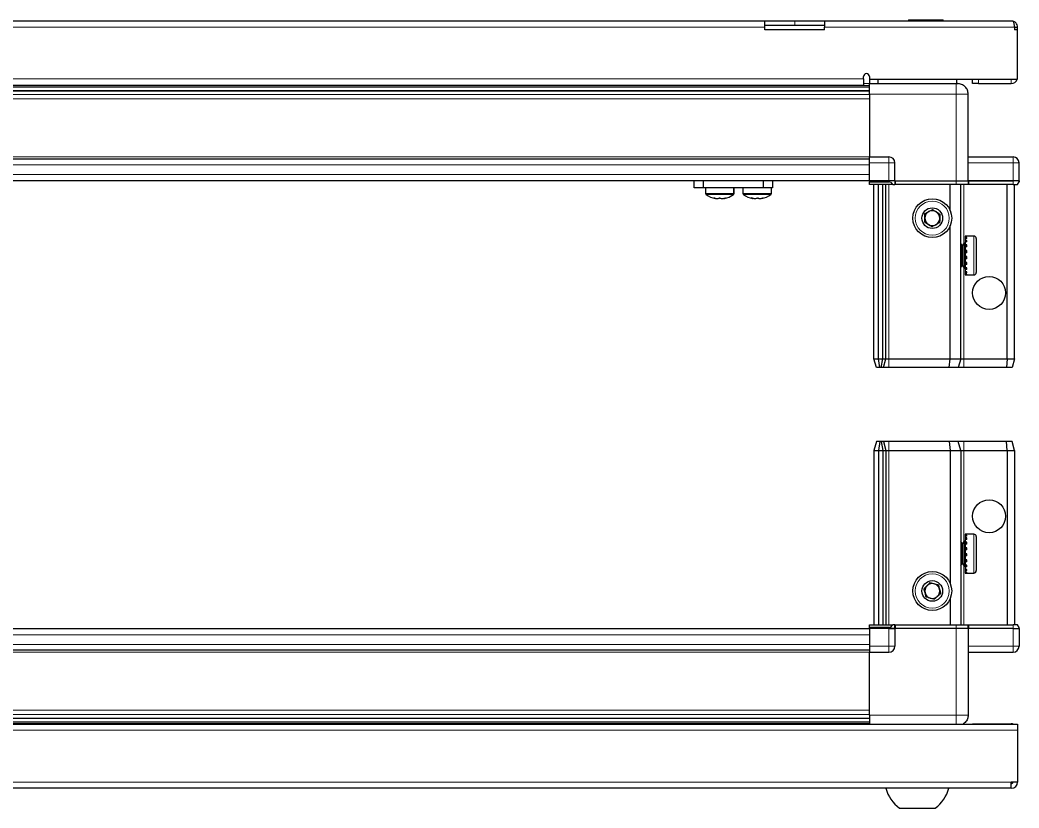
# Model space of a CAD drawing. Header units: millimetres. Extents: x 877 to 2831, y 216 to 1828.
# Drawn here: x 1266.6 to 1600.7, y 216 to 479.6 of the extents above; entities that cross this region are included whole.
import ezdxf

# ---------------------------------------------------------------- set-up
doc = ezdxf.new("R2010")
doc.units = ezdxf.units.MM

msp = doc.modelspace()

# ---------------------------------------------------------------- linework, layer by layer
at = {"color": 7, "linetype": 'Continuous', "lineweight": 25}
for p, q in [((1085.67, 479.34), (1515.67, 479.34)), ((1515.67, 477.24), (1515.67, 479.34)), ((1515.67, 479.34), (1525.67, 479.34)), ((1525.67, 477.84), (1515.67, 477.84)), ((1525.67, 479.34), (1535.67, 479.34)), ((1535.67, 477.84), (1525.67, 477.84)), ((1535.67, 479.34), (1598.57, 479.34)), ((1535.67, 479.34), (1535.67, 477.24)), ((1563.74, 479.64), (1563.74, 479.34)), ((1563.74, 479.64), (1574.22, 479.64)), ((1574.22, 479.64), (1575.31, 479.64)), ((1575.31, 479.34), (1575.31, 479.64)), ((1515.67, 476.34), (1515.67, 477.24)), ((1535.67, 476.34), (1515.67, 476.34)), ((1535.67, 476.34), (1535.67, 477.24)), ((1599.17, 477.24), (1599.17, 476.34)), ((1599.17, 477.24), (1600.17, 477.24)), ((1600.17, 476.34), (1599.17, 476.34)), ((1600.17, 476.34), (1600.17, 477.24)), ((1600.17, 459.84), (1600.17, 476.34)), ((1052.67, 457.84), (1548.67, 457.84)), ((1076.79, 457.69), (1524.55, 457.69)), ((1519.17, 457.84), (1519.17, 457.69)), ((1519.29, 457.84), (1519.29, 457.69)), ((1519.47, 457.84), (1519.47, 457.69)), ((1519.97, 457.84), (1519.97, 457.69)), ((1520.37, 457.84), (1520.37, 457.69)), ((1521.22, 457.84), (1521.22, 457.69)), ((1521.79, 457.84), (1521.79, 457.69)), ((1522.9, 457.84), (1522.9, 457.69)), ((1523.59, 457.84), (1523.59, 457.69)), ((1524.55, 457.69), (1524.85, 457.69)), ((1524.85, 457.84), (1524.85, 457.69)), ((1524.85, 457.69), (1524.86, 457.69)), ((1524.86, 457.69), (1525.59, 457.69)), ((1525.12, 457.84), (1525.12, 457.69)), ((1525.59, 457.84), (1525.59, 457.69)), ((1525.59, 457.69), (1526.89, 457.69)), ((1526.79, 457.69), (1550.67, 457.69)), ((1526.89, 457.84), (1526.89, 457.69)), ((1526.98, 457.84), (1526.98, 457.69)), ((1527.6, 457.84), (1527.6, 457.69)), ((1528.8, 457.84), (1528.8, 457.69)), ((1529.43, 457.84), (1529.43, 457.69)), ((1530.41, 457.84), (1530.41, 457.69)), ((1530.88, 457.84), (1530.88, 457.69)), ((1531.55, 457.84), (1531.55, 457.69)), ((1531.83, 457.84), (1531.83, 457.69)), ((1532.12, 457.84), (1532.12, 457.69)), ((1532.17, 457.69), (1532.17, 457.84)), ((1532.17, 457.84), (1532.17, 457.69)), ((1548.67, 459.94), (1548.67, 460.69)), ((1548.67, 459.94), (1548.67, 457.84)), ((1550.67, 460.69), (1550.67, 459.84)), ((1550.67, 459.84), (1600.17, 459.84)), ((1550.67, 459.84), (1550.67, 458.34)), ((1550.67, 458.34), (1579.67, 458.34)), ((1553.42, 459.84), (1553.42, 458.34)), ((1579.92, 458.34), (1579.92, 459.84)), ((1585.17, 458.34), (1585.17, 459.84)), ((1587.17, 458.34), (1585.17, 458.34)), ((1587.17, 458.34), (1598.07, 458.34)), ((1550.67, 455.9), (1050.67, 455.9)), ((1550.67, 455.86), (1050.67, 455.86)), ((1550.67, 454.84), (1550.67, 433.84)), ((1583.67, 425.84), (1583.67, 454.84)), ((1050.67, 433.19), (1550.67, 433.19)), ((1550.67, 433.84), (1557.17, 433.84)), ((1550.67, 431.84), (1550.67, 433.84)), ((1550.67, 425.84), (1550.67, 431.84)), ((1559.17, 425.84), (1559.17, 431.84)), ((1583.67, 433.84), (1598.67, 433.84)), ((1600.67, 425.84), (1600.67, 431.84)), ((1050.67, 425.99), (1550.67, 425.99)), ((1492.02, 423.49), (1492.02, 425.99)), ((1495.02, 425.99), (1495.02, 423.49)), ((1515.22, 423.49), (1515.22, 425.99)), ((1518.22, 425.99), (1518.22, 423.49)), ((1550.67, 425.84), (1557.17, 425.84)), ((1550.67, 425.84), (1550.67, 425.51)), ((1550.67, 425.84), (1550.67, 425.84)), ((1557.17, 425.84), (1550.67, 425.84)), ((1550.67, 424.64), (1550.67, 425.51)), ((1550.67, 425.51), (1550.67, 425.51)), ((1550.67, 425.51), (1557.17, 425.51)), ((1558.5, 424.64), (1550.67, 424.64)), ((1552.17, 366.34), (1552.17, 424.64)), ((1553.67, 366.34), (1553.67, 424.64)), ((1555.17, 366.34), (1555.17, 424.64)), ((1556.17, 366.34), (1556.17, 424.64)), ((1559.17, 425.84), (1557.17, 425.84)), ((1558.5, 424.64), (1559.17, 424.64)), ((1559.17, 425.84), (1559.17, 424.64)), ((1559.17, 425.84), (1559.37, 425.84)), ((1559.37, 424.64), (1559.17, 424.64)), ((1559.37, 425.84), (1579.67, 425.84)), ((1579.67, 424.64), (1559.37, 424.64)), ((1577.67, 415.84), (1577.67, 424.64)), ((1579.67, 425.84), (1583.67, 425.84)), ((1583.67, 424.64), (1579.67, 424.64)), ((1581.17, 366.34), (1581.17, 424.64)), ((1583.67, 425.84), (1583.67, 424.64)), ((1583.67, 425.84), (1583.87, 425.84)), ((1583.87, 424.64), (1583.67, 424.64)), ((1583.87, 425.84), (1598.67, 425.84)), ((1598.67, 425.84), (1583.87, 425.84)), ((1598.67, 424.64), (1583.87, 424.64)), ((1596.67, 366.34), (1596.67, 424.64)), ((1600.67, 425.84), (1598.67, 425.84)), ((1598.67, 424.64), (1600.17, 424.64)), ((1599.17, 366.34), (1599.17, 424.64)), ((1600.17, 424.64), (1600.67, 425.51)), ((1600.67, 425.84), (1600.67, 425.51)), ((1495.02, 423.49), (1492.02, 423.49)), ((1515.22, 423.49), (1495.02, 423.49)), ((1495.87, 423.49), (1495.87, 421.59)), ((1505.37, 421.59), (1505.37, 423.49)), ((1505.42, 421.59), (1505.42, 423.49)), ((1508.37, 423.49), (1508.37, 421.59)), ((1518.22, 423.49), (1515.22, 423.49)), ((1517.87, 421.59), (1517.87, 423.49)), ((1577.67, 366.34), (1577.67, 410.84)), ((1581.21, 404.84), (1581.17, 404.84)), ((1581.69, 404.15), (1581.21, 404.84)), ((1581.21, 404.84), (1581.21, 403.8)), ((1582.17, 404.84), (1581.69, 404.15)), ((1582.17, 404.84), (1582.17, 403.8)), ((1582.67, 405.24), (1582.57, 405.24)), ((1582.57, 405.24), (1582.57, 396.44)), ((1585.57, 407.34), (1582.67, 407.34)), ((1582.67, 407.34), (1582.67, 407.33)), ((1583.17, 407.33), (1582.67, 407.33)), ((1582.67, 407.33), (1582.67, 407.25)), ((1582.67, 407.25), (1582.67, 406.91)), ((1583.17, 407.25), (1582.67, 407.25)), ((1583.17, 406.91), (1582.67, 406.91)), ((1582.67, 406.91), (1582.67, 406.6)), ((1582.67, 406.6), (1582.67, 405.89)), ((1583.17, 406.6), (1582.67, 406.6)), ((1583.17, 405.89), (1582.67, 405.89)), ((1582.67, 405.89), (1582.67, 405.39)), ((1582.67, 405.39), (1582.67, 404.38)), ((1583.17, 405.39), (1582.67, 405.39)), ((1583.17, 404.38), (1582.67, 404.38)), ((1582.67, 404.38), (1582.67, 403.73)), ((1583.17, 407.25), (1583.17, 407.33)), ((1583.17, 406.6), (1583.17, 406.91)), ((1583.17, 405.39), (1583.17, 405.89)), ((1583.17, 403.73), (1583.17, 404.38)), ((1586.37, 406.54), (1586.37, 405.06)), ((1586.37, 405.06), (1586.37, 395.14)), ((1581.21, 403.8), (1581.21, 396.84)), ((1581.69, 404.15), (1581.69, 403.29)), ((1581.69, 403.29), (1581.69, 397.53)), ((1582.17, 403.8), (1582.17, 396.84)), ((1582.67, 403.73), (1582.67, 402.52)), ((1583.17, 403.73), (1582.67, 403.73)), ((1583.17, 402.52), (1582.67, 402.52)), ((1582.67, 402.52), (1582.67, 401.98)), ((1583.17, 401.98), (1582.67, 401.98)), ((1582.67, 401.79), (1582.67, 400.49)), ((1583.17, 401.79), (1582.67, 401.79)), ((1583.17, 401.79), (1583.17, 402.52)), ((1581.21, 396.84), (1581.69, 397.53)), ((1581.69, 397.53), (1582.17, 396.84)), ((1583.17, 400.49), (1582.67, 400.49)), ((1583.17, 400.11), (1582.67, 400.11)), ((1582.67, 400.11), (1582.67, 399.76)), ((1583.17, 399.76), (1582.67, 399.76)), ((1582.67, 399.76), (1582.67, 398.51)), ((1583.17, 398.51), (1582.67, 398.51)), ((1582.67, 398.51), (1582.67, 397.83)), ((1582.67, 397.83), (1582.67, 396.75)), ((1583.17, 397.83), (1582.67, 397.83)), ((1583.17, 399.76), (1583.17, 400.49)), ((1583.17, 397.83), (1583.17, 398.51)), ((1581.17, 396.84), (1581.21, 396.84)), ((1582.57, 396.44), (1582.67, 396.44)), ((1583.17, 396.75), (1582.67, 396.75)), ((1582.67, 396.75), (1582.67, 396.2)), ((1582.67, 396.2), (1582.67, 395.39)), ((1583.17, 396.2), (1582.67, 396.2)), ((1583.17, 395.39), (1582.67, 395.39)), ((1582.67, 395.39), (1582.67, 395.02)), ((1582.67, 395.02), (1582.67, 394.56)), ((1583.17, 395.02), (1582.67, 395.02)), ((1583.17, 394.56), (1582.67, 394.56)), ((1582.67, 394.56), (1582.67, 394.41)), ((1582.67, 394.41), (1582.67, 394.34)), ((1583.17, 394.41), (1582.67, 394.41)), ((1582.67, 394.34), (1585.57, 394.34)), ((1583.17, 396.2), (1583.17, 396.75)), ((1583.17, 395.02), (1583.17, 395.39)), ((1583.17, 394.41), (1583.17, 394.56)), ((1552.17, 366.34), (1553.67, 366.34)), ((1552.98, 363.34), (1552.17, 366.34)), ((1553.67, 366.34), (1555.17, 366.34)), ((1554.13, 363.34), (1553.67, 366.34)), ((1554.63, 363.34), (1555.17, 366.34)), ((1555.17, 366.34), (1556.17, 366.34)), ((1555.37, 363.34), (1556.17, 366.34)), ((1556.17, 366.34), (1557.17, 366.34)), ((1557.17, 366.34), (1577.67, 366.34)), ((1577.34, 363.34), (1577.67, 366.34)), ((1577.67, 366.34), (1581.17, 366.34)), ((1581.17, 366.34), (1580.37, 363.34)), ((1581.17, 366.34), (1582.17, 366.34)), ((1582.17, 366.34), (1596.67, 366.34)), ((1596.67, 366.34), (1596.52, 363.34)), ((1596.67, 366.34), (1599.17, 366.34)), ((1599.17, 366.34), (1598.37, 363.34)), ((1554.13, 363.34), (1552.98, 363.34)), ((1554.63, 363.34), (1554.13, 363.34)), ((1555.37, 363.34), (1554.63, 363.34)), ((1557.17, 363.34), (1555.37, 363.34)), ((1577.34, 363.34), (1557.17, 363.34)), ((1580.37, 363.34), (1577.34, 363.34)), ((1582.17, 363.34), (1580.37, 363.34)), ((1596.52, 363.34), (1582.17, 363.34)), ((1598.37, 363.34), (1596.52, 363.34)), ((1552.98, 338.64), (1552.17, 335.64)), ((1554.13, 338.64), (1552.98, 338.64)), ((1554.13, 338.64), (1553.67, 335.64)), ((1554.63, 338.64), (1554.13, 338.64)), ((1554.63, 338.64), (1555.17, 335.64)), ((1555.37, 338.64), (1554.63, 338.64)), ((1555.37, 338.64), (1556.17, 335.64)), ((1557.17, 338.64), (1555.37, 338.64)), ((1577.34, 338.64), (1557.17, 338.64)), ((1577.34, 338.64), (1577.67, 335.64)), ((1580.37, 338.64), (1577.34, 338.64)), ((1581.17, 335.64), (1580.37, 338.64)), ((1582.17, 338.64), (1580.37, 338.64)), ((1596.52, 338.64), (1582.17, 338.64)), ((1596.67, 335.64), (1596.52, 338.64)), ((1598.37, 338.64), (1596.52, 338.64)), ((1599.17, 335.64), (1598.37, 338.64)), ((1552.17, 335.64), (1553.67, 335.64)), ((1552.17, 335.64), (1552.17, 277.34)), ((1553.67, 335.64), (1555.17, 335.64)), ((1553.67, 335.64), (1553.67, 277.34)), ((1555.17, 335.64), (1556.17, 335.64)), ((1555.17, 335.64), (1555.17, 277.34)), ((1556.17, 335.64), (1556.17, 277.34)), ((1556.17, 335.64), (1557.17, 335.64)), ((1557.17, 335.64), (1577.67, 335.64)), ((1577.67, 335.64), (1577.67, 291.14)), ((1577.67, 335.64), (1581.17, 335.64)), ((1581.17, 335.64), (1581.17, 277.34)), ((1581.17, 335.64), (1582.17, 335.64)), ((1582.17, 335.64), (1596.67, 335.64)), ((1596.67, 335.64), (1596.67, 277.34)), ((1596.67, 335.64), (1599.17, 335.64)), ((1599.17, 335.64), (1599.17, 277.34)), ((1585.57, 307.64), (1582.67, 307.64)), ((1583.17, 307.64), (1582.67, 307.64)), ((1582.67, 307.64), (1582.67, 307.59)), ((1582.67, 307.59), (1582.67, 307.31)), ((1583.17, 307.59), (1582.67, 307.59)), ((1583.17, 307.59), (1583.17, 307.64)), ((1581.21, 305.14), (1581.17, 305.14)), ((1581.69, 304.45), (1581.21, 305.14)), ((1581.21, 305.14), (1581.21, 297.14)), ((1582.17, 305.14), (1581.69, 304.45)), ((1581.69, 304.45), (1581.69, 297.83)), ((1582.17, 305.14), (1582.17, 297.14)), ((1582.67, 305.54), (1582.57, 305.54)), ((1582.57, 305.54), (1582.57, 296.74)), ((1583.17, 307.31), (1582.67, 307.31)), ((1582.67, 307.31), (1582.67, 307.03)), ((1583.17, 307.03), (1582.67, 307.03)), ((1582.67, 307.03), (1582.67, 306.37)), ((1583.17, 306.37), (1582.67, 306.37)), ((1582.67, 306.37), (1582.67, 305.9)), ((1582.67, 305.9), (1582.67, 304.92)), ((1583.17, 305.9), (1582.67, 305.9)), ((1583.17, 304.92), (1582.67, 304.92)), ((1582.67, 304.92), (1582.67, 304.3)), ((1582.67, 304.3), (1582.67, 303.1)), ((1583.17, 304.3), (1582.67, 304.3)), ((1583.17, 307.03), (1583.17, 307.31)), ((1583.17, 305.9), (1583.17, 306.37)), ((1583.17, 304.3), (1583.17, 304.92)), ((1586.37, 306.84), (1586.37, 295.44)), ((1583.17, 303.1), (1582.67, 303.1)), ((1582.67, 303.1), (1582.67, 302.47)), ((1583.17, 302.47), (1582.67, 302.47)), ((1582.67, 302.39), (1582.67, 301.09)), ((1583.17, 302.39), (1582.67, 302.39)), ((1583.17, 301.09), (1582.67, 301.09)), ((1583.17, 302.39), (1583.17, 303.1)), ((1583.17, 300.35), (1583.17, 301.09)), ((1581.21, 297.14), (1581.69, 297.83)), ((1581.69, 297.83), (1582.17, 297.14)), ((1583.17, 300.61), (1582.67, 300.61)), ((1582.67, 300.61), (1582.67, 300.35)), ((1582.67, 300.35), (1582.67, 299.09)), ((1583.17, 300.35), (1582.67, 300.35)), ((1583.17, 299.09), (1582.67, 299.09)), ((1582.67, 299.09), (1582.67, 298.4)), ((1582.67, 298.4), (1582.67, 297.28)), ((1583.17, 298.4), (1582.67, 298.4)), ((1583.17, 298.4), (1583.17, 299.09)), ((1581.17, 297.14), (1581.21, 297.14)), ((1582.57, 296.74), (1582.67, 296.74)), ((1583.17, 297.28), (1582.67, 297.28)), ((1582.67, 297.28), (1582.67, 296.71)), ((1582.67, 296.71), (1582.67, 295.85)), ((1583.17, 296.71), (1582.67, 296.71)), ((1583.17, 295.85), (1582.67, 295.85)), ((1582.67, 295.85), (1582.67, 295.46)), ((1582.67, 295.46), (1582.67, 294.94)), ((1583.17, 295.46), (1582.67, 295.46)), ((1583.17, 294.94), (1582.67, 294.94)), ((1582.67, 294.94), (1582.67, 294.76)), ((1582.67, 294.76), (1582.67, 294.64)), ((1583.17, 294.76), (1582.67, 294.76)), ((1582.67, 294.64), (1585.57, 294.64)), ((1583.17, 296.71), (1583.17, 297.28)), ((1583.17, 295.46), (1583.17, 295.85)), ((1583.17, 294.76), (1583.17, 294.94)), ((1577.67, 286.14), (1577.67, 277.34)), ((1550.67, 276.48), (1550.67, 277.34)), ((1550.67, 277.34), (1558.5, 277.34)), ((1559.17, 277.34), (1558.5, 277.34)), ((1559.17, 276.14), (1559.17, 277.34)), ((1559.17, 277.34), (1559.37, 277.34)), ((1559.37, 277.34), (1579.67, 277.34)), ((1579.67, 277.34), (1583.67, 277.34)), ((1583.67, 276.14), (1583.67, 277.34)), ((1583.67, 277.34), (1583.87, 277.34)), ((1583.87, 277.34), (1598.67, 277.34)), ((1600.17, 277.34), (1598.67, 277.34)), ((1600.67, 276.48), (1600.17, 277.34)), ((1600.67, 276.48), (1600.17, 277.34)), ((1550.67, 275.99), (1050.67, 275.99)), ((1557.17, 276.48), (1550.67, 276.48)), ((1550.67, 276.14), (1550.67, 276.48)), ((1557.17, 276.14), (1550.67, 276.14)), ((1550.67, 276.14), (1550.67, 270.14)), ((1557.17, 276.14), (1559.17, 276.14)), ((1559.17, 276.14), (1557.17, 276.14)), ((1559.37, 276.14), (1559.17, 276.14)), ((1559.17, 276.14), (1559.17, 270.14)), ((1579.67, 276.14), (1559.37, 276.14)), ((1583.67, 276.14), (1579.67, 276.14)), ((1583.87, 276.14), (1583.67, 276.14)), ((1583.67, 276.14), (1583.67, 247.14)), ((1598.67, 276.14), (1583.87, 276.14)), ((1598.67, 276.14), (1600.67, 276.14)), ((1600.67, 276.14), (1600.67, 276.48)), ((1600.67, 276.14), (1600.67, 276.48)), ((1600.67, 276.14), (1600.67, 276.14)), ((1600.67, 276.14), (1600.67, 270.14)), ((1550.67, 268.79), (1050.67, 268.79)), ((1550.67, 270.14), (1550.67, 268.14)), ((1550.67, 268.14), (1557.17, 268.14)), ((1550.67, 247.14), (1550.67, 268.14)), ((1583.67, 268.14), (1598.67, 268.14)), ((1001.17, 244.14), (1600.17, 244.14)), ((1050.67, 246.12), (1550.67, 246.12)), ((1050.67, 246.08), (1550.67, 246.08)), ((1524.55, 244.29), (1076.79, 244.29)), ((1519.18, 244.14), (1519.18, 244.29)), ((1519.35, 244.14), (1519.35, 244.29)), ((1519.56, 244.14), (1519.56, 244.29)), ((1520.12, 244.14), (1520.12, 244.29)), ((1520.54, 244.14), (1520.54, 244.29)), ((1521.43, 244.14), (1521.43, 244.29)), ((1522.02, 244.14), (1522.02, 244.29)), ((1523.16, 244.14), (1523.16, 244.29)), ((1523.86, 244.14), (1523.86, 244.29)), ((1525.14, 244.29), (1524.55, 244.29)), ((1525.87, 244.29), (1525.14, 244.29)), ((1525.14, 244.14), (1525.14, 244.29)), ((1525.14, 244.29), (1525.14, 244.29)), ((1525.31, 244.14), (1525.31, 244.29)), ((1525.81, 244.14), (1525.81, 244.29)), ((1525.87, 244.14), (1525.87, 244.29)), ((1526.9, 244.29), (1525.87, 244.29)), ((1525.87, 244.29), (1525.87, 244.29)), ((1550.67, 244.29), (1526.79, 244.29)), ((1527.16, 244.14), (1527.16, 244.29)), ((1527.87, 244.14), (1527.87, 244.29)), ((1529.05, 244.14), (1529.05, 244.29)), ((1529.65, 244.14), (1529.65, 244.29)), ((1530.6, 244.14), (1530.6, 244.29)), ((1531.05, 244.14), (1531.05, 244.29)), ((1531.67, 244.14), (1531.67, 244.29)), ((1531.91, 244.14), (1531.91, 244.29)), ((1532.15, 244.14), (1532.15, 244.29)), ((1532.17, 244.14), (1532.17, 244.29)), ((1585.17, 244.24), (1585.17, 244.14)), ((1585.17, 244.24), (1598.07, 244.24)), ((1600.17, 244.14), (1600.17, 242.04)), ((1600.17, 242.04), (1600.17, 224.74)), ((1600.17, 224.74), (1598.07, 224.74)), ((1598.07, 222.64), (1598.07, 224.74)), ((1598.07, 222.64), (1003.27, 222.64)), ((1560.67, 216.04), (1572.67, 216.04))]:
    msp.add_line(p, q, dxfattribs=at)
at = {"color": 8, "linetype": 'Continuous', "lineweight": 18}
for p, q in [((1525.67, 479.34), (1525.67, 477.84)), ((1515.67, 477.24), (1085.67, 477.24)), ((1599.17, 477.24), (1535.67, 477.24)), ((1052.67, 459.94), (1548.67, 459.94)), ((1548.67, 458.34), (1550.67, 458.34)), ((1587.17, 459.84), (1587.17, 458.34)), ((1598.07, 459.84), (1598.07, 458.34)), ((1550.67, 457.11), (1050.67, 457.11)), ((1050.67, 454.66), (1550.67, 454.66)), ((1579.67, 454.84), (1550.67, 454.84)), ((1579.67, 425.84), (1579.67, 454.84)), ((1550.67, 453.24), (1050.67, 453.24)), ((1050.67, 433.84), (1550.67, 433.84)), ((1050.67, 431.19), (1550.67, 431.19)), ((1557.17, 431.84), (1550.67, 431.84)), ((1557.17, 431.84), (1557.17, 433.84)), ((1557.17, 425.84), (1557.17, 431.84)), ((1559.17, 431.84), (1557.17, 431.84)), ((1598.67, 431.84), (1583.67, 431.84)), ((1598.67, 433.84), (1598.67, 431.84)), ((1598.67, 425.84), (1598.67, 431.84)), ((1600.67, 431.84), (1598.67, 431.84)), ((1050.67, 427.99), (1550.67, 427.99)), ((1550.67, 425.84), (1550.67, 425.51)), ((1557.17, 425.84), (1557.17, 425.51)), ((1557.17, 366.34), (1557.17, 424.64)), ((1559.37, 425.84), (1559.37, 424.64)), ((1579.67, 425.84), (1579.67, 424.64)), ((1582.17, 404.84), (1582.17, 424.64)), ((1583.87, 425.84), (1583.87, 424.64)), ((1598.67, 425.84), (1598.67, 424.64)), ((1498.08, 421.59), (1495.87, 421.59)), ((1498.19, 421.22), (1496.07, 421.22)), ((1505.37, 421.59), (1498.08, 421.59)), ((1505.18, 421.22), (1498.19, 421.22)), ((1505.23, 421.22), (1505.18, 421.22)), ((1505.42, 421.59), (1505.37, 421.59)), ((1515.88, 421.59), (1508.37, 421.59)), ((1515.76, 421.22), (1508.57, 421.22)), ((1517.68, 421.22), (1515.76, 421.22)), ((1517.87, 421.59), (1515.88, 421.59)), ((1585.57, 407.34), (1585.57, 405.65)), ((1585.57, 405.65), (1585.57, 394.34)), ((1582.17, 366.34), (1582.17, 396.84)), ((1557.17, 363.34), (1557.17, 366.34)), ((1582.17, 366.34), (1582.17, 363.34)), ((1557.17, 338.64), (1557.17, 335.64)), ((1582.17, 335.64), (1582.17, 338.64)), ((1557.17, 335.64), (1557.17, 277.34)), ((1582.17, 335.64), (1582.17, 305.14)), ((1585.57, 307.64), (1585.57, 294.64)), ((1582.17, 297.14), (1582.17, 277.34)), ((1559.37, 277.34), (1559.37, 276.14)), ((1579.67, 276.14), (1579.67, 277.34)), ((1583.87, 277.34), (1583.87, 276.14)), ((1598.67, 276.14), (1598.67, 277.34)), ((1550.67, 273.99), (1050.67, 273.99)), ((1557.17, 276.14), (1557.17, 276.48)), ((1557.17, 276.14), (1557.17, 270.14)), ((1579.67, 276.14), (1579.67, 247.14)), ((1598.67, 276.14), (1598.67, 270.14)), ((1550.67, 270.79), (1050.67, 270.79)), ((1550.67, 268.14), (1050.67, 268.14)), ((1557.17, 270.14), (1550.67, 270.14)), ((1559.17, 270.14), (1557.17, 270.14)), ((1557.17, 270.14), (1557.17, 268.14)), ((1598.67, 270.14), (1583.67, 270.14)), ((1600.67, 270.14), (1598.67, 270.14)), ((1598.67, 268.14), (1598.67, 270.14)), ((1050.67, 248.74), (1550.67, 248.74)), ((1550.67, 247.32), (1050.67, 247.32)), ((1050.67, 244.88), (1550.67, 244.88)), ((1579.67, 247.14), (1550.67, 247.14)), ((1598.07, 244.14), (1598.07, 244.24)), ((1600.17, 242.04), (1001.17, 242.04)), ((1598.07, 224.74), (1003.27, 224.74))]:
    msp.add_line(p, q, dxfattribs=at)
at = {"color": 7, "linetype": 'Continuous', "lineweight": 25, "flags": 128}
msp.add_lwpolyline([(1598.71, 244.14), (1598.48, 244.2), (1598.07, 244.24)], dxfattribs=at)
at = {"color": 7, "linetype": 'Continuous', "lineweight": 25}
for centre, radius in [((1571.67, 413.34), 6.5), ((1571.67, 413.34), 3.46), ((1590.67, 388.34), 5.5), ((1590.67, 313.64), 5.5), ((1571.67, 288.64), 6.5), ((1571.67, 288.64), 3.46)]:
    msp.add_circle(centre, radius, dxfattribs=at)
at = {"color": 8, "linetype": 'Continuous', "lineweight": 18}
for centre in [(1571.67, 413.34), (1571.67, 288.64)]:
    msp.add_circle(centre, 5.7, dxfattribs=at)
at = {"color": 7, "linetype": 'Continuous', "lineweight": 25}
for centre, radius, start, end in [((1549.67, 460.69), 1, 0, 180), ((1598.07, 460.44), 2.1, 270, 343.3985), ((1557.17, 431.84), 2, 0, 90), ((1598.67, 431.84), 2, 0, 90), ((1496.32, 421.59), 0.45, 180, 235.2821), ((1500.62, 427.79), 8, 235.2821, 259.054), ((1500.62, 427.79), 8, 280.846, 304.7179), ((1500.67, 427.79), 8, 280.9211, 304.7179), ((1504.92, 421.59), 0.45, 304.7179, 0), ((1504.97, 421.59), 0.45, 304.7179, 0), ((1508.82, 421.59), 0.45, 180, 235.2821), ((1513.12, 427.79), 8, 235.2821, 258.923), ((1513.12, 427.79), 8, 280.9392, 304.7179), ((1517.42, 421.59), 0.45, 304.7179, 0), ((1571.67, 413.34), 2.5, 118.295, 178.295), ((1571.67, 413.34), 2.5, 58.295, 118.295), ((1571.67, 413.34), 2.5, 358.295, 58.295), ((1571.67, 413.34), 2.5, 178.295, 238.295), ((1571.67, 413.34), 2.5, 238.295, 298.295), ((1571.67, 413.34), 2.5, 298.295, 358.295), ((1582.17, 405.24), 0.4, 270, 0), ((1585.57, 406.54), 0.8, 360, 90), ((1582.17, 396.44), 0.4, 360, 90), ((1585.57, 395.14), 0.8, 270, 0), ((1585.57, 306.84), 0.8, 360, 90), ((1582.17, 305.54), 0.4, 270, 0), ((1582.17, 296.74), 0.4, 360, 90), ((1585.57, 295.44), 0.8, 270, 0), ((1571.67, 288.64), 2.5, 74.6767, 134.6767), ((1571.67, 288.64), 2.5, 14.6767, 74.6767), ((1571.67, 288.64), 2.5, 134.6767, 194.6767), ((1571.67, 288.64), 2.5, 194.6767, 254.6767), ((1571.67, 288.64), 2.5, 314.6767, 14.6767), ((1571.67, 288.64), 2.5, 254.6767, 314.6767), ((1557.17, 270.14), 2, 270, 0), ((1598.67, 270.14), 2, 270, 0), ((1598.07, 224.74), 2.1, 270, 360), ((1598.07, 224.74), 0.6, 270, 0), ((1567.7, 225.66), 11.91, 194.7004, 233.8734), ((1565.65, 225.66), 11.91, 306.1266, 345.2996)]:
    msp.add_arc(centre, radius, start, end, dxfattribs=at)
for centre, start_param, end_param in [((1557.17, 422.04), 5.560451, 6.283185), ((1557.17, 279.94), 3.141593, 3.864327)]:
    msp.add_ellipse(centre, major_axis=(0, 3.46), ratio=0.57735, start_param=start_param, end_param=end_param, dxfattribs=at)
for points, knots in [([(1598.57, 479.34), (1598.62, 479.31), (1598.71, 479.26), (1598.84, 478.87), (1598.97, 478.31), (1599.08, 477.73), (1599.15, 477.37), (1599.17, 477.24)], [0, 0, 0, 0, 0.2302553, 0.4485219, 0.6667858, 0.8850496, 1, 1, 1, 1]), ([(1600.17, 477.24), (1600.15, 477.5), (1600.09, 477.99), (1599.7, 478.62), (1599.21, 479.07), (1598.82, 479.18), (1598.66, 479.23)], [0, 0, 0, 0, 0.28198, 0.549277, 0.816571, 1, 1, 1, 1]), ([(1550.67, 454.84), (1550.67, 455.23), (1550.67, 456.02), (1550.67, 457.07), (1550.67, 457.86), (1550.67, 458.28), (1550.67, 458.32), (1550.67, 458.34)], [0, 0, 0, 0, 0.214694, 0.429388, 0.644082, 0.858775, 1, 1, 1, 1]), ([(1579.67, 458.34), (1579.74, 458.34), (1579.87, 458.34), (1580.03, 458.34), (1580.15, 458.34), (1580.16, 458.34), (1580.17, 458.34)], [0, 0, 0, 0, 0.249394, 0.500333, 0.750167, 1, 1, 1, 1]), ([(1583.67, 454.84), (1583.63, 455.28), (1583.55, 455.96), (1583.12, 456.77), (1582.67, 457.33), (1582.1, 457.79), (1581.29, 458.22), (1580.61, 458.29), (1580.17, 458.34)], [0, 0, 0, 0, 0.239457, 0.368361, 0.5, 0.631639, 0.760543, 1, 1, 1, 1]), ([(1499.11, 419.94), (1499.1, 419.94), (1499.06, 419.95), (1498.85, 420.01), (1498.69, 420.07), (1498.63, 420.1), (1498.62, 420.11), (1498.62, 420.11), (1498.63, 420.11), (1498.65, 420.11), (1498.7, 420.1), (1498.93, 420.05), (1499.25, 419.98), (1499.63, 419.94), (1499.91, 419.93), (1500.17, 419.97), (1500.31, 420.04), (1500.44, 420.1), (1500.49, 420.11), (1500.52, 420.11), (1500.54, 420.11), (1500.56, 420.11), (1500.6, 420.1), (1500.73, 420.06), (1500.88, 419.99), (1501.14, 419.93), (1501.49, 419.93), (1501.86, 419.98), (1502.19, 420.04), (1502.42, 420.1), (1502.5, 420.11), (1502.52, 420.11), (1502.53, 420.11), (1502.54, 420.11), (1502.52, 420.09), (1502.36, 420.01), (1502.11, 419.93), (1502.13, 419.94), (1502.13, 419.94)], [0, 0, 0, 0, 0.0245191, 0.1059739, 0.1338421, 0.1478185, 0.1535531, 0.1564027, 0.1592796, 0.1617801, 0.1664773, 0.1816483, 0.2541107, 0.3009981, 0.3355791, 0.3791917, 0.4620214, 0.4826759, 0.486455, 0.4902707, 0.4928167, 0.4953568, 0.4997844, 0.513427, 0.5769545, 0.6409725, 0.679017, 0.7313711, 0.7890832, 0.8180386, 0.8216661, 0.824546, 0.8274502, 0.8308045, 0.8371581, 0.8638539, 0.9698659, 1, 1, 1, 1]), ([(1511.59, 419.94), (1511.61, 419.94), (1511.65, 419.93), (1511.6, 419.95), (1511.48, 420), (1511.37, 420.05), (1511.32, 420.08), (1511.29, 420.09), (1511.28, 420.11), (1511.28, 420.11), (1511.28, 420.11), (1511.29, 420.11), (1511.29, 420.11)], [0, 0, 0, 0, 0.117513, 0.319182, 0.655587, 0.780657, 0.858887, 0.909792, 0.960055, 0.979586, 0.994792, 1, 1, 1, 1]), ([(1511.29, 420.11), (1511.29, 420.11), (1511.31, 420.11), (1511.35, 420.11), (1511.5, 420.07), (1511.79, 420.01), (1512.15, 419.95), (1512.48, 419.93), (1512.81, 419.95), (1513.01, 420.01), (1513.18, 420.07), (1513.25, 420.1), (1513.3, 420.11), (1513.32, 420.11), (1513.34, 420.11), (1513.37, 420.11), (1513.41, 420.1), (1513.52, 420.05), (1513.62, 419.98), (1513.83, 419.94), (1514.07, 419.93), (1514.46, 419.97), (1514.82, 420.04), (1515.08, 420.1), (1515.14, 420.11), (1515.16, 420.11), (1515.17, 420.11), (1515.18, 420.11), (1515.17, 420.1), (1515.07, 420.06), (1514.85, 419.99), (1514.63, 419.93), (1514.63, 419.94), (1514.62, 419.94)], [0, 0, 0, 0, 0.003351, 0.008063, 0.021119, 0.079476, 0.149012, 0.192992, 0.237333, 0.333888, 0.366922, 0.38349, 0.390287, 0.393665, 0.397075, 0.40004, 0.405607, 0.423591, 0.509487, 0.565066, 0.606058, 0.657756, 0.755941, 0.780424, 0.784904, 0.789427, 0.792445, 0.795456, 0.800704, 0.816876, 0.89218, 0.968066, 1, 1, 1, 1]), ([(1569.13, 411.97), (1569.15, 412.49), (1569.17, 413.45), (1569.2, 414.41), (1569.22, 414.86)], [0, 0, 0, 0, 0.534686, 1, 1, 1, 1]), ([(1569.22, 414.86), (1569.67, 415.1), (1570.52, 415.56), (1571.36, 416.02), (1571.76, 416.23)], [0, 0, 0, 0, 0.534686, 1, 1, 1, 1]), ([(1571.76, 416.23), (1571.86, 416.16), (1572.37, 415.85), (1573.22, 415.32), (1573.92, 414.89), (1574.21, 414.71)], [0, 0, 0, 0, 0.133125, 0.637099, 1, 1, 1, 1]), ([(1574.21, 414.71), (1574.2, 414.19), (1574.17, 413.23), (1574.14, 412.27), (1574.13, 411.82)], [0, 0, 0, 0, 0.534686, 1, 1, 1, 1]), ([(1571.59, 410.46), (1571.29, 410.64), (1570.59, 411.07), (1569.75, 411.59), (1569.24, 411.91), (1569.13, 411.97)], [0, 0, 0, 0, 0.3629006, 0.8668753, 1, 1, 1, 1]), ([(1574.13, 411.82), (1573.67, 411.58), (1572.82, 411.12), (1571.98, 410.67), (1571.59, 410.46)], [0, 0, 0, 0, 0.5346859, 1, 1, 1, 1]), ([(1568.89, 289.4), (1569.25, 289.77), (1569.94, 290.45), (1570.62, 291.12), (1570.94, 291.43)], [0, 0, 0, 0, 0.534686, 1, 1, 1, 1]), ([(1570.94, 291.43), (1571.44, 291.3), (1572.37, 291.04), (1573.29, 290.79), (1573.73, 290.67)], [0, 0, 0, 0, 0.5346859, 1, 1, 1, 1]), ([(1573.73, 290.67), (1573.76, 290.55), (1573.91, 289.97), (1574.16, 289.01), (1574.37, 288.21), (1574.46, 287.88)], [0, 0, 0, 0, 0.133125, 0.637099, 1, 1, 1, 1]), ([(1569.62, 286.61), (1569.53, 286.95), (1569.32, 287.74), (1569.07, 288.7), (1568.92, 289.28), (1568.89, 289.4)], [0, 0, 0, 0, 0.362901, 0.866875, 1, 1, 1, 1]), ([(1574.46, 287.88), (1574.09, 287.52), (1573.4, 286.84), (1572.72, 286.16), (1572.4, 285.85)], [0, 0, 0, 0, 0.5346859, 1, 1, 1, 1]), ([(1572.4, 285.85), (1571.91, 285.99), (1570.98, 286.24), (1570.05, 286.49), (1569.62, 286.61)], [0, 0, 0, 0, 0.534686, 1, 1, 1, 1]), ([(1550.67, 247.14), (1550.67, 246.75), (1550.67, 245.95), (1550.67, 244.94), (1550.67, 244.31), (1550.67, 244.15), (1550.67, 244.14)], [0, 0, 0, 0, 0.3255201, 0.6510403, 0.9765604, 1, 1, 1, 1]), ([(1583.67, 247.14), (1583.63, 246.7), (1583.55, 246.02), (1583.12, 245.21), (1582.66, 244.66), (1582.26, 244.29), (1582, 244.16), (1581.95, 244.14)], [0, 0, 0, 0, 0.363018, 0.558438, 0.758004, 0.95757, 1, 1, 1, 1])]:
    msp.add_open_spline(points, degree=3, knots=knots, dxfattribs=at)
at = {"color": 8, "linetype": 'Continuous', "lineweight": 18}
for points, knots in [([(1579.67, 454.84), (1579.67, 455.28), (1579.67, 455.96), (1579.67, 456.77), (1579.67, 457.33), (1579.67, 457.79), (1579.67, 458.22), (1579.67, 458.29), (1579.67, 458.34)], [0, 0, 0, 0, 0.239457, 0.368361, 0.5, 0.631639, 0.760543, 1, 1, 1, 1]), ([(1579.67, 247.14), (1579.67, 246.7), (1579.67, 246.02), (1579.67, 245.21), (1579.67, 244.66), (1579.67, 244.29), (1579.67, 244.16), (1579.67, 244.14)], [0, 0, 0, 0, 0.363018, 0.558438, 0.758004, 0.95757, 1, 1, 1, 1])]:
    msp.add_open_spline(points, degree=3, knots=knots, dxfattribs=at)
for points in [[(1583.67, 454.84), (1583.61, 454.84), (1583.49, 454.84), (1582.57, 454.84), (1581.24, 454.84), (1580.2, 454.84), (1579.67, 454.84)], [(1583.67, 247.14), (1583.61, 247.14), (1583.49, 247.14), (1582.57, 247.14), (1581.24, 247.14), (1580.2, 247.14), (1579.67, 247.14)]]:
    msp.add_open_spline(points, degree=3, dxfattribs=at)

doc.saveas('drawing.dxf')
